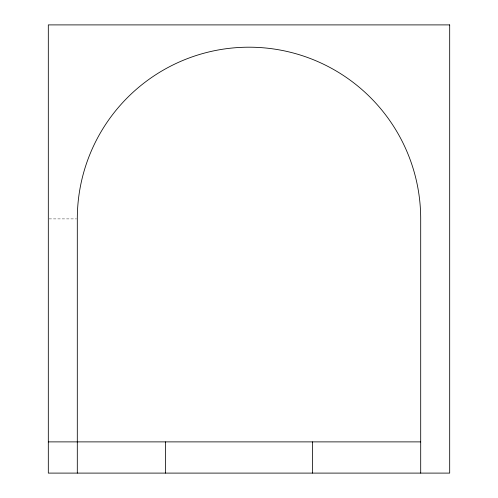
<?xml version="1.0" encoding="UTF-8"?>
<svg xmlns="http://www.w3.org/2000/svg" width="498" height="498" viewBox="0 0 498 498"><rect width="100%" height="100%" fill="white"/><g stroke="black" fill="none" stroke-linecap="round" stroke-linejoin="round"><path stroke-width="0.37" stroke-dasharray="2.49 1.87" d="M49.078 218.896L76.536 218.896"/><path stroke-width="0.75" d="M48.312 441.882L420.698 441.882M420.698 473.1L420.698 218.896A171.698 171.698 0 0 0 249 47.198A171.698 171.698 0 0 0 77.302 218.896L77.302 473.1M312.626 441.882L312.626 473.1M165.454 441.882L165.454 473.1M449.688 24.9L48.312 24.9L48.312 473.1L449.688 473.1L449.688 24.9"/></g></svg>
